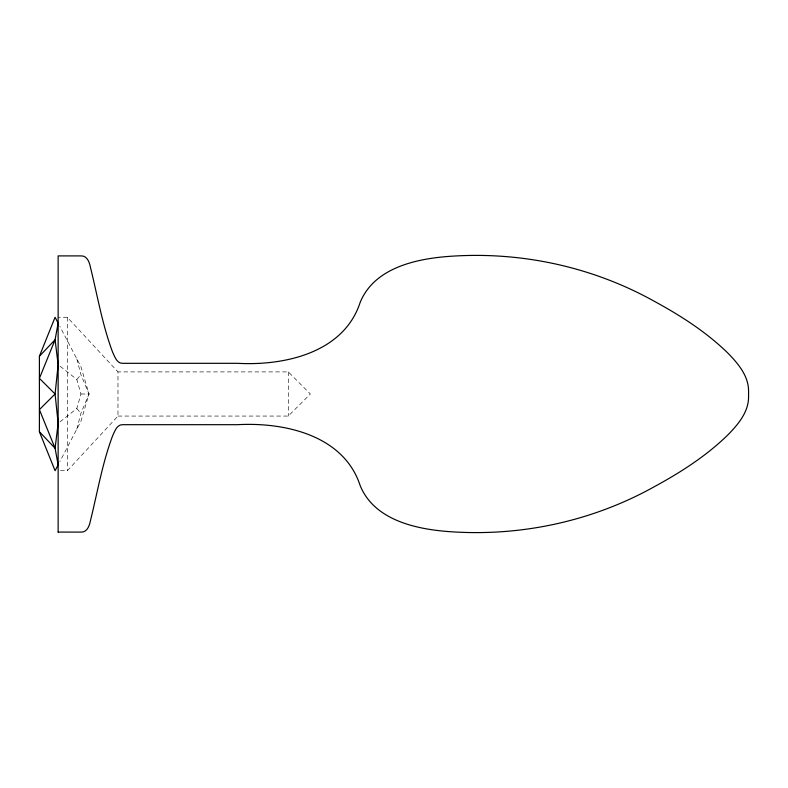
<?xml version="1.0" encoding="UTF-8"?>
<svg xmlns="http://www.w3.org/2000/svg" width="788" height="788" viewBox="0 0 788 788"><rect width="100%" height="100%" fill="white"/><g stroke="black" fill="none" stroke-linecap="round" stroke-linejoin="round"><path stroke-width="0.59" stroke-dasharray="3.94 2.96" d="M76.81 429.145L80.947 413.257L89.024 394L80.947 366.765L59.839 326.37M60.006 421.875L76.81 408.558L80.947 394L76.81 379.442L60.006 366.125M76.81 358.855L80.947 374.743L89.024 394L80.947 421.235L59.839 461.63M76.81 379.442L80.947 374.743M60.44 470.722L67.344 470.722L117.973 416.064L117.973 371.906L67.344 317.278L58.135 317.278M117.973 416.064L288.29 416.064L310.383 394L288.29 371.906L117.973 371.906M80.947 394L89.024 394M76.81 408.558L80.947 413.257M288.29 371.906L288.29 416.094M67.344 317.278L67.344 470.722"/><path stroke-width="1.18" d="M748.561 397.477L748.561 390.523M748.561 397.526C748.324 412.498 737.864 424.663 727.964 434.818C706.225 456.085 680.33 472.593 653.705 487.043C591.473 521.597 519.597 536.855 448.668 531.585C415.424 529.073 374.211 519.972 360.175 485.625C343.824 435.212 284.547 422.102 237.661 424.683L122.583 424.683C116.722 424.535 114.713 431.548 112.625 435.803C102.282 463.344 97.426 492.579 90.354 521.045C89.487 525.763 86.995 532.422 81.154 532.097L58.135 532.077M39.4 356.235L55.081 317.278L58.135 323.119L55.081 339.756L39.4 378.358L55.081 394L58.135 423.363L55.081 448.244L58.135 464.881L55.081 470.722L39.4 431.765L39.4 356.235L55.081 339.756L58.135 364.637L55.081 394L39.4 409.642L55.081 448.244L39.4 431.765M748.561 390.474C748.324 375.502 737.864 363.337 727.964 353.182C706.225 331.915 680.33 315.407 653.705 300.957C591.473 266.403 519.597 251.145 448.668 256.415C415.424 258.927 374.211 268.028 360.175 302.375C343.824 352.788 284.547 365.898 237.661 363.317L122.583 363.317C116.722 363.465 114.713 356.452 112.625 352.197C102.282 324.656 97.426 295.421 90.354 266.955C89.487 262.237 86.995 255.578 81.154 255.903L58.135 255.903L58.135 532.097"/></g></svg>
